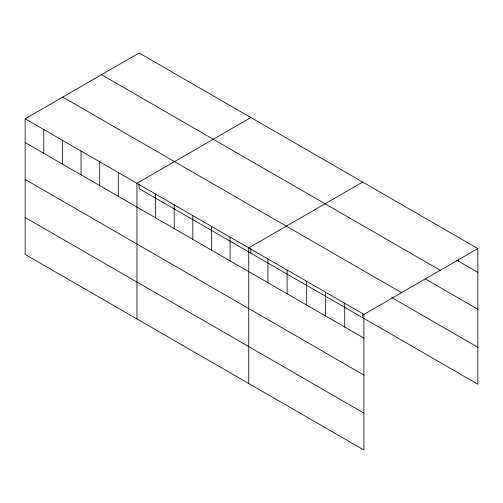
<?xml version="1.0" encoding="UTF-8"?>
<svg xmlns="http://www.w3.org/2000/svg" width="503" height="503" viewBox="0 0 503 503"><rect width="100%" height="100%" fill="white"/><g stroke="black" fill="none" stroke-linecap="round" stroke-linejoin="round"><path stroke-width="0.75" d="M25.15 118.783L363.908 314.362L363.908 450.003L25.15 254.424L25.15 118.783L139.092 52.997L477.85 248.576L477.85 384.217L139.092 188.638L139.092 184.023M250.884 117.539L136.942 183.325L136.942 318.965M362.676 182.08L248.727 247.866L248.727 383.506M363.908 314.362L477.85 248.576M456.667 260.114L477.85 272.343M101.493 74.702L440.251 270.287M425.557 279.071L477.85 309.263M62.749 97.073L401.507 292.652M391.799 297.619L477.85 347.303M25.15 142.55L363.908 338.129M25.15 179.47L363.908 375.049M25.15 217.503L363.908 413.089M458.654 258.963L458.654 261.264M362.676 313.105L362.676 317.72M344.712 303.278L344.712 327.051M325.516 292.193L325.516 315.966M306.321 281.114L306.321 304.881M287.125 270.029L287.125 293.802M267.923 258.944L267.923 282.717M250.884 248.564L250.884 253.179M230.097 237.108L230.097 260.875M211.467 226.35L211.467 250.117M192.838 215.592L192.838 239.365M174.201 204.834L174.201 228.607M155.572 194.076L155.572 217.849M118.306 172.567L118.306 196.333M99.676 161.809L99.676 185.576M81.046 151.051L81.046 174.824M62.416 140.293L62.416 164.066M43.78 129.535L43.78 153.308"/></g></svg>
